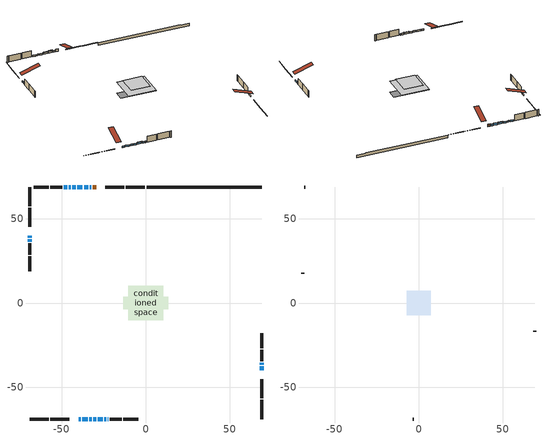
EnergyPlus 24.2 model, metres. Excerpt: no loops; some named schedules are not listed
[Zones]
conditioned space
 floor outside (Floor1 construction): -1.67,-1.67 -1.67,1.67 1.67,1.67 1.67,-1.67 z0.64
 floor adiabatic (AdiabaticFloorConstruction): -10.39,-10.39 -10.39,10.39 10.39,10.39 10.39,-10.39 z3.08
 floor foundation (Slab1 construction): -13.41,-3.72 -13.41,3.72 13.41,3.72 13.41,-3.72 z-1.52
 wall outside (RimJoist1 construction): -0.48,68.98 -11.78,68.98 / -68.98,-68.98 -57.67,-68.98 / -68.98,68.98 -68.98,57.67 / 68.98,-68.98 68.98,-57.67 z0.64:0.94
 wall outside (RimJoist2 construction): -12.71,68.98 -24.02,68.98 / -56.74,-68.98 -45.44,-68.98 / -68.98,56.74 -68.98,45.44 / 68.98,-56.74 68.98,-45.44 z0.64:0.94
 wall outside (AdiabaticWallConstruction 1): -29.56,68.98 -31.39,68.98 z0.64:2.67
 wall outside (AdiabaticWallConstruction): -32.32,68.98 -33.33,68.98 / 68.98,-39.9 68.98,-37.57 / -39.9,-68.98 -38.57,-68.98 / -37.64,-68.98 -34.59,-68.98 / -33.66,-68.98 -32.14,-68.98 / -31.21,-68.98 -29.46,-68.98 / -68.98,39.9 -68.98,38.74 / 68.98,-36.64 68.98,-35.62 / -37.63,68.98 -40.68,68.98 / -24.55,-68.98 -23.54,-68.98 / -68.98,37.81 -68.98,36.54 / -22.61,-68.98 -22.22,-68.98 / -41.61,68.98 -43.7,68.98 / -44.63,68.98 -45.65,68.98 / -46.58,68.98 -48.86,68.98 z0.64:1.86; -28.53,-68.98 -25.48,-68.98 z0.64:2.04; -34.26,68.98 -36.7,68.98 z0.64:2.16
 wall outside (Wall1 construction): -49.79,68.98 -56.79,68.98 / -21.3,-68.98 -14.29,-68.98 / -68.98,35.61 -68.98,28.6 / 68.98,-34.7 68.98,-27.69 z0.64:5.52
 wall outside (Wall2 construction): -57.72,68.98 -66.52,68.98 / -13.37,-68.98 -4.57,-68.98 / -68.98,27.68 -68.98,18.88 / 68.98,-26.76 68.98,-17.97 z0.64:5.52
 wall foundation (FoundationWall1 construction): 0.45,68.98,-1.52 0.45,68.98,0.64 62.13,68.98,0.64 62.13,68.98,0.46 68.98,68.98,0.46 68.98,68.98,-1.52
 window (WindowConstruction 13): -32.32,68.98 -33.33,68.98 z0.64:1.86
 window (WindowConstruction 3): 68.98,-39.9 68.98,-37.57 z0.64:1.86
 window (WindowConstruction 4): -39.9,-68.98 -38.57,-68.98 z0.64:1.86
 window (WindowConstruction 5): -37.64,-68.98 -34.59,-68.98 z0.64:1.86
 window (WindowConstruction 6): -33.66,-68.98 -32.14,-68.98 z0.64:1.86
 window (WindowConstruction 7): -31.21,-68.98 -29.46,-68.98 z0.64:1.86
 window (WindowConstruction 8): -68.98,39.9 -68.98,38.74 z0.64:1.86
 window (WindowConstruction 9): -28.53,-68.98 -25.48,-68.98 z0.64:2.04
 window (WindowConstruction 10): 68.98,-36.64 68.98,-35.62 z0.64:1.86
 window (WindowConstruction 11): -34.26,68.98 -36.7,68.98 z0.64:2.16
 window (WindowConstruction 12): -37.63,68.98 -40.68,68.98 z0.64:1.86
 window (WindowConstruction 16): -24.55,-68.98 -23.54,-68.98 z0.64:1.86
 window (WindowConstruction 14): -68.98,37.81 -68.98,36.54 z0.64:1.86
 window (WindowConstruction 15): -22.61,-68.98 -22.23,-68.98 z0.64:1.86
 window (WindowConstruction): -41.61,68.98 -43.7,68.98 z0.64:1.86
 window (WindowConstruction 1): -44.63,68.98 -45.65,68.98 z0.64:1.86
 window (WindowConstruction 2): -46.58,68.98 -48.86,68.98 z0.64:1.86
 door (Door): -29.56,68.98 -31.39,68.98 z0.64:2.67
 ceiling adiabatic (AdiabaticFloorConstruction): 10.39,-10.39 10.39,10.39 -10.39,10.39 -10.39,-10.39 z3.08
attic - vented
 floor to conditioned space (Floor2 construction Reversed): -7.16,-7.16 -7.16,7.16 7.16,7.16 7.16,-7.16 z5.52
 wall outside (Wall3 construction): -67.45,68.98 -68.05,68.98 / -3.64,-68.98 -3.04,-68.98 / -68.98,17.95 -68.98,17.35 / 68.98,-17.04 68.98,-16.44 z0.64:5.52
 roof outside (Roof1 construction): -28.63,68.98,5.52 -28.63,55.02,10.17 -24.95,55.02,10.17 -24.95,68.98,5.52; -40.83,-68.98,5.52 -40.83,-55.02,10.17 -44.51,-55.02,10.17 -44.51,-68.98,5.52; -68.98,40.83,5.52 -55.02,40.83,10.17 -55.02,44.51,10.17 -68.98,44.51,5.52; 68.98,-40.83,5.52 55.02,-40.83,10.17 55.02,-44.51,10.17 68.98,-44.51,5.52
shading: -25.18,-68.98 -28.83,-68.98 -28.83,-69.28 -25.18,-69.28 z2.33; 68.98,-35.33 68.98,-36.94 69.28,-36.94 69.28,-35.33 z2.16; -37,68.98 -33.96,68.98 -33.96,69.28 -37,69.28 z2.46; -40.98,68.98 -37.33,68.98 -37.33,69.28 -40.98,69.28 z2.16
[Building]
Building 1: Terrain=Suburbs
[Site:Location]
Montreal St Hubert_QC: Latitude {deg}=45.52; Longitude {deg}=-73.42; Time Zone {hr}=-5; Elevation {m}=27; Keep Site Location Information=Yes
[Site:GroundTemperature:Shallow]
1.93383, -0.393777, -0.58018, 0.524388, 4.95861, 9.37218, 13.1985, 15.6224, 15.8283, 13.8569, 10.1281, 5.84996
[Site:WaterMainsTemperature]
Calculation Method=Schedule; Temperature Schedule=mains temperature schedule
[Material] Roughness=Rough; Thermal Absorptance=0.9
Name | Thickness {m} | Conductivity {W/m-K} | Density {kg/m3} | Specific Heat {J/kg-K} | Solar Absorptance | Visible Absorptance
asphalt or fiberglass shingles | 0.00635 | 0.162714 | 1121.4 | 1465.45 | 0.84 | 0.84
ceiling loosefill ins | 0.169333 | 0.0480833 | 16.02 | 1046.75 | 0.7 | 0.7
ceiling stud and cavity | 0.1397 | 0.120573 | 65.682 | 1177.47 | 0.7 | 0.7
concrete 4.0 in. | 0.1016 | 1.803125 | 2242.8 | 837.4 | 0.7 | 0.7
concrete 8.0 in. | 0.2032 | 1.803125 | 2242.8 | 837.4 | 0.7 | 0.7
door material | 0.04445 | 0.0451087 | 512.64 | 1214.23 | 0.7 | 0.7
exterior vertical ins | 0.0504361 | 0.029427 | 32.04 | 1214.23 | 0.7 | 0.7
floor covering | 0.0127 | 0.0433444 | 54.468 | 1339.84 | 0.6 | 0.6
floor rigid ins; rim joist rigid ins; wall rigid ins | 0.051816 | 0.029427 | 32.04 | 1214.23 | 0.7 | 0.7
floor rigid ins 1; wall rigid ins 1 | 0.512978 | 0.029427 | 32.04 | 1214.23 | 0.7 | 0.7
floor stud and cavity | 0.1397 | 0.084654 | 92.3553 | 1139.71 | 0.7 | 0.7
floor stud and cavity 1 | 0.1397 | 1.75129 | 37.0049 | 1207.88 | 0.7 | 0.7
furniture material conditioned space 1 | 0.1524 | 0.115458 | 640.8 | 1214.23 | 0.6 | 0.6
gypsum board | 0.0127 | 0.160291 | 801 | 837.4 | 0.6 | 0.6
gypsum board 1 | 0.0127 | 0.160291 | 801 | 837.4 | 0.7 | 0.7
osb sheathing 0.5 in. | 0.0127 | 0.115458 | 512.64 | 1214.23 | 0.7 | 0.7
osb sheathing 0.75 in. | 0.01905 | 0.115458 | 512.64 | 1214.23 | 0.7 | 0.7
osb sheathing 2.0 in. | 0.0508 | 0.115458 | 512.64 | 1214.23 | 0.7 | 0.7
rim joist stud and cavity | 0.0508 | 0.0326883 | 125.044 | 1163.47 | 0.6 | 0.6
rim joist stud and cavity 1 | 0.0508 | 0.254006 | 125.044 | 1163.47 | 0.6 | 0.6
wall stud and cavity | 0.1397 | 0.121128 | 139.0536 | 1170.24 | 0.7 | 0.7
wall stud and cavity 1 | 0.1397 | 0.119306 | 139.0536 | 1170.24 | 0.7 | 0.7
wall stud and cavity 2 | 0.0889 | 6.1454 | 50.32683 | 1063.81 | 0.6 | 0.6
wall stud and cavity 3 | 0.0889 | 0.380278 | 52.3479 | 1209.89 | 0.7 | 0.7
wall stud and cavity 4 | 0.0889 | 0.391764 | 83.0341 | 1211.67 | 0.7 | 0.7
wood siding | 0.0254 | 0.102417 | 544.68 | 1172.36 | 0 | 0
wood siding 1 | 0.00254 | 0.102417 | 544.68 | 1172.36 | 0 | 0
wood siding 2; wood siding 3; wood siding 4 | 0.0254 | 0.102417 | 544.68 | 1172.36 | 0.7 | 0.7
[WindowMaterial:SimpleGlazingSystem]
Name | U-Factor {W/m2-K} | Solar Heat Gain Coefficient
WindowMaterial | 2.78676 | 0.69
WindowMaterial 1 | 2.7578 | 0.6
WindowMaterial 10 | 2.76064 | 0.61
WindowMaterial 11 | 2.76178 | 0.61
WindowMaterial 12 | 2.75269 | 0.59
WindowMaterial 13 | 2.73736 | 0.55
WindowMaterial 2 | 2.78847 | 0.69
WindowMaterial 3 | 2.76008 | 0.61
WindowMaterial 4 | 2.77995 | 0.66
WindowMaterial 5 | 2.790737 | 0.7
WindowMaterial 6 | 2.770864 | 0.64
WindowMaterial 7 | 2.77825 | 0.66
WindowMaterial 8 | 2.77711 | 0.66
WindowMaterial 9 | 2.78279 | 0.67
[Construction]
AdiabaticFloorConstruction: floor stud and cavity 1, floor rigid ins 1, osb sheathing 0.75 in., floor covering
AdiabaticWallConstruction: wood siding 3, wall rigid ins 1, wall stud and cavity 3, gypsum board
AdiabaticWallConstruction 1: wood siding 4, wall rigid ins 1, wall stud and cavity 3, gypsum board
Door: door material
Floor1 construction: floor stud and cavity, floor rigid ins, osb sheathing 0.75 in., floor covering
Floor2 construction Reversed: gypsum board, ceiling stud and cavity, ceiling loosefill ins
FoundationWall1 construction: concrete 8.0 in., gypsum board 1
furniture construction conditioned space 1: furniture material conditioned space 1
PartitionWallConstruction: gypsum board, wall stud and cavity 4, gypsum board
RimJoist1 construction: wood siding 2, rim joist rigid ins, osb sheathing 2.0 in., rim joist stud and cavity
RimJoist2 construction: wood siding 2, rim joist rigid ins, osb sheathing 2.0 in., rim joist stud and cavity 1
Roof1 construction: asphalt or fiberglass shingles
Slab1 construction: concrete 4.0 in.
Wall1 construction: wood siding, wall rigid ins, osb sheathing 0.5 in., wall stud and cavity, gypsum board
Wall2 construction: wood siding, wall rigid ins, osb sheathing 0.5 in., wall stud and cavity 1, gypsum board
Wall3 construction: wood siding 1, wall stud and cavity 2
WindowConstruction: WindowMaterial
WindowConstruction 1: WindowMaterial 1
WindowConstruction 10: WindowMaterial 8
WindowConstruction 11; WindowConstruction 5; WindowConstruction 9: WindowMaterial 5
WindowConstruction 12: WindowMaterial 9
WindowConstruction 13: WindowMaterial 10
WindowConstruction 14: WindowMaterial 11
WindowConstruction 15: WindowMaterial 12
WindowConstruction 16: WindowMaterial 13
WindowConstruction 2: WindowMaterial 2
WindowConstruction 3; WindowConstruction 7: WindowMaterial 3
WindowConstruction 4: WindowMaterial 4
WindowConstruction 6: WindowMaterial 6
WindowConstruction 8: WindowMaterial 7
[Zone] Multiplier=1; Part of Total Floor Area=Yes
Name | Volume {m3}
attic - vented | 155.036
conditioned space | 1579.4
[Space]
Name | Zone | Volume {m3}
attic - vented 1 | attic - vented | 155.036
conditioned space 1 | conditioned space | 1579.4
[ZoneInfiltration:EffectiveLeakageArea]
infil attic - vented 1: Zone or Space=attic - vented 1; Schedule=Always On Discrete; Effective Air Leakage Area {cm2}=7947.1; Stack Coefficient=0.000662611; Wind Coefficient=1.7392e-05
[ZoneMixing]
whole house fan mix: Zone or Space=attic - vented; Schedule=Always On Continuous; Design Flow Rate Calculation Method=Flow/Zone; Design Flow Rate {m3/s}=0; Source Zone or Space=conditioned space
[SurfaceProperty:ExposedFoundationPerimeter]
Slab1: Exposed Perimeter Calculation Method=TotalExposedPerimeter; Total Exposed Perimeter {m}=68.528
[InternalMass] Zone or ZoneList=conditioned space; Space or SpaceList=conditioned space 1
Name | Construction | Surface Area {m2}
furniture mass conditioned space 1 | furniture construction conditioned space 1 | 257.156
partition wall mass | PartitionWallConstruction | 642.89
[Lights]
interior lighting: Zone or ZoneList or Space or SpaceList=conditioned space 1; Schedule=interior lighting schedule; Design Level Calculation Method=LightingLevel; Lighting Level {W}=343.2; Return Air Fraction=0; Fraction Radiant=0.6; Fraction Visible=0.2; Fraction Replaceable=1
[People]
occupants: Zone or ZoneList or Space or SpaceList=conditioned space 1; Number of People Schedule=occupants schedule; Number of People Calculation Method=People; Number of People=3; Fraction Radiant=0.314171; Sensible Heat Fraction=0.56303; Activity Level Schedule=occupants activity schedule; Carbon Dioxide Generation Rate {m3/s-W}=0; Enable ASHRAE 55 Comfort Warnings=No; Mean Radiant Temperature Calculation Type=EnclosureAveraged
[ElectricEquipment] Zone or ZoneList or Space or SpaceList=conditioned space 1; Design Level Calculation Method=EquipmentLevel
Name | Schedule | Design Level {W} | Fraction Latent | Fraction Radiant | Fraction Lost
clothes dryer | clothes dryer schedule | 140.772 | 0.015 | 0.081 | 0.85
clothes washer | clothes washer schedule | 32.1985 | 0.03 | 0.162 | 0.7
cooking range | cooking range schedule | 215.147 | 0.08 | 0.432 | 0.2
dishwasher | dishwasher schedule | 66.8632 | 0.3 | 0.18 | 0.4
fridge | fridge schedule | 72.9452 | 0 | 0.6 | 0
mech vent house fan | mech vent house fan schedule | 300 | 0 | 0 | 1
mech vent house fan cfis | mech vent house fan cfis schedule | 0 | 0 | 0 | 0
misc plug loads | misc plug loads schedule | 494.7 | 0.045 | 0.513 | 0.1
whole house fan | Always On Discrete | 0 | 0 | 0 | 1
[OtherEquipment] Zone or ZoneList or Space or SpaceList=conditioned space 1; Design Level Calculation Method=EquipmentLevel
Name | Fuel Type | Schedule | Design Level {W} | Fraction Latent | Fraction Radiant | Fraction Lost
clothes dryer 1 | Electricity | clothes dryer schedule | 0 | 0.015 | 0.081 | 0.85
cooking range 1 | Electricity | cooking range schedule | 0 | 0.08 | 0.432 | 0.2
general water use latent | None | general water use schedule | 62.594 | 1 | 0 | 0
general water use sensible | None | general water use schedule | -61.6891 | 0 | 0.6 | 0
mech vent house fan latent load | None | Always On Discrete | 0 | 1 | 0 | 0
mech vent house fan sensible load | None | Always On Discrete | 0 | 0 | 0 | 0
water heater energy adjustment1 | Electricity | Always On Discrete | 0.01 | 0 | 0 | 1
[ZoneInfiltration:DesignFlowRate] Zone or ZoneList or Space or SpaceList=conditioned space 1; Schedule=Always On Discrete; Design Flow Rate Calculation Method=Flow/Zone; Design Flow Rate {m3/s}=0
infil flow; natural vent flow; whole house fan flow
[Foundation:Kiva]
Foundation Kiva 1: Initial Indoor Air Temperature {C}=21; Wall Height Above Grade {m}=0.639989; Wall Depth Below Slab {m}=0.2032; Custom Block Material Name 1=exterior vertical ins; Custom Block Depth 1 {m}=2.16; Custom Block X Position 1 {m}=0.2159; Custom Block Z Position 1 {m}=0
[Foundation:Kiva:Settings]
Soil Conductivity {W/m-K}=0.849921; Soil Density {kg/m3}=1842.3; Soil Specific Heat {J/kg-K}=418.7; Ground Solar Absorptivity=0.9; Ground Thermal Absorptivity=0.9; Ground Surface Roughness {m}=0.03; Far-Field Width {m}=40; Deep-Ground Boundary Condition=ZeroFlux; Deep-Ground Depth {m}=40; Minimum Cell Dimension {m}=0.2; Maximum Cell Growth Coefficient=3; Simulation Timestep=Timestep
[Exterior:Lights]
exterior lighting: Schedule=exterior lighting schedule; Design Level {W}=75.6
[Schedule:Constant]
Name | Hourly Value
Always On Continuous; mech vent house fan schedule; mech vent house fan cfis schedule; Always On Discrete | 1
occupants activity schedule | 117.228
fridge schedule | 0
[Schedule:Week:Daily]
interior lighting schedule Week Rule - Jan1-Jan27: interior lighting schedule day, interior lighting schedule day, interior lighting schedule day, interior lighting schedule day, interior lighting schedule day, interior lighting schedule day, interior lighting schedule day, interior lighting schedule default day, interior lighting schedule default day, interior lighting schedule default day, interior lighting schedule default day, interior lighting schedule default day
interior lighting schedule Week Rule - Jan28-Feb3: interior lighting schedule day, interior lighting schedule day, interior lighting schedule day, interior lighting schedule day, interior lighting schedule day 1, interior lighting schedule day 1, interior lighting schedule day 1, interior lighting schedule default day, interior lighting schedule default day, interior lighting schedule default day, interior lighting schedule default day, interior lighting schedule default day
interior lighting schedule Week Rule - Feb4-Feb24: interior lighting schedule day 1, interior lighting schedule day 1, interior lighting schedule day 1, interior lighting schedule day 1, interior lighting schedule day 1, interior lighting schedule day 1, interior lighting schedule day 1, interior lighting schedule default day, interior lighting schedule default day, interior lighting schedule default day, interior lighting schedule default day, interior lighting schedule default day
interior lighting schedule Week Rule - Feb25-Mar3: interior lighting schedule day 1, interior lighting schedule day 1, interior lighting schedule day 1, interior lighting schedule day 1, interior lighting schedule day 2, interior lighting schedule day 2, interior lighting schedule day 2, interior lighting schedule default day, interior lighting schedule default day, interior lighting schedule default day, interior lighting schedule default day, interior lighting schedule default day
interior lighting schedule Week Rule - Mar4-Mar31: interior lighting schedule day 2, interior lighting schedule day 2, interior lighting schedule day 2, interior lighting schedule day 2, interior lighting schedule day 2, interior lighting schedule day 2, interior lighting schedule day 2, interior lighting schedule default day, interior lighting schedule default day, interior lighting schedule default day, interior lighting schedule default day, interior lighting schedule default day
interior lighting schedule Week Rule - Apr1-Apr28: interior lighting schedule day 3, interior lighting schedule day 3, interior lighting schedule day 3, interior lighting schedule day 3, interior lighting schedule day 3, interior lighting schedule day 3, interior lighting schedule day 3, interior lighting schedule default day, interior lighting schedule default day, interior lighting schedule default day, interior lighting schedule default day, interior lighting schedule default day
interior lighting schedule Week Rule - Apr29-May5: interior lighting schedule day 3, interior lighting schedule day 3, interior lighting schedule day 4, interior lighting schedule day 4, interior lighting schedule day 4, interior lighting schedule day 4, interior lighting schedule day 4, interior lighting schedule default day, interior lighting schedule default day, interior lighting schedule default day, interior lighting schedule default day, interior lighting schedule default day
interior lighting schedule Week Rule - May6-May26: interior lighting schedule day 4, interior lighting schedule day 4, interior lighting schedule day 4, interior lighting schedule day 4, interior lighting schedule day 4, interior lighting schedule day 4, interior lighting schedule day 4, interior lighting schedule default day, interior lighting schedule default day, interior lighting schedule default day, interior lighting schedule default day, interior lighting schedule default day
interior lighting schedule Week Rule - May27-Jun2: interior lighting schedule day 4, interior lighting schedule day 4, interior lighting schedule day 4, interior lighting schedule day 4, interior lighting schedule day 4, interior lighting schedule day 5, interior lighting schedule day 5, interior lighting schedule default day, interior lighting schedule default day, interior lighting schedule default day, interior lighting schedule default day, interior lighting schedule default day
interior lighting schedule Week Rule - Jun3-Jun30: interior lighting schedule day 5, interior lighting schedule day 5, interior lighting schedule day 5, interior lighting schedule day 5, interior lighting schedule day 5, interior lighting schedule day 5, interior lighting schedule day 5, interior lighting schedule default day, interior lighting schedule default day, interior lighting schedule default day, interior lighting schedule default day, interior lighting schedule default day
interior lighting schedule Week Rule - Jul1-Jul28: interior lighting schedule day 6, interior lighting schedule day 6, interior lighting schedule day 6, interior lighting schedule day 6, interior lighting schedule day 6, interior lighting schedule day 6, interior lighting schedule day 6, interior lighting schedule default day, interior lighting schedule default day, interior lighting schedule default day, interior lighting schedule default day, interior lighting schedule default day
interior lighting schedule Week Rule - Jul29-Aug4: interior lighting schedule day 6, interior lighting schedule day 6, interior lighting schedule day 6, interior lighting schedule day 7, interior lighting schedule day 7, interior lighting schedule day 7, interior lighting schedule day 7, interior lighting schedule default day, interior lighting schedule default day, interior lighting schedule default day, interior lighting schedule default day, interior lighting schedule default day
interior lighting schedule Week Rule - Aug5-Aug25: interior lighting schedule day 7, interior lighting schedule day 7, interior lighting schedule day 7, interior lighting schedule day 7, interior lighting schedule day 7, interior lighting schedule day 7, interior lighting schedule day 7, interior lighting schedule default day, interior lighting schedule default day, interior lighting schedule default day, interior lighting schedule default day, interior lighting schedule default day
interior lighting schedule Week Rule - Aug26-Sep1: interior lighting schedule day 7, interior lighting schedule day 7, interior lighting schedule day 7, interior lighting schedule day 7, interior lighting schedule day 7, interior lighting schedule day 7, interior lighting schedule day 8, interior lighting schedule default day, interior lighting schedule default day, interior lighting schedule default day, interior lighting schedule default day, interior lighting schedule default day
interior lighting schedule Week Rule - Sep2-Sep29: interior lighting schedule day 8, interior lighting schedule day 8, interior lighting schedule day 8, interior lighting schedule day 8, interior lighting schedule day 8, interior lighting schedule day 8, interior lighting schedule day 8, interior lighting schedule default day, interior lighting schedule default day, interior lighting schedule default day, interior lighting schedule default day, interior lighting schedule default day
interior lighting schedule Week Rule - Sep30-Oct6: interior lighting schedule day 8, interior lighting schedule day 9, interior lighting schedule day 9, interior lighting schedule day 9, interior lighting schedule day 9, interior lighting schedule day 9, interior lighting schedule day 9, interior lighting schedule default day, interior lighting schedule default day, interior lighting schedule default day, interior lighting schedule default day, interior lighting schedule default day
interior lighting schedule Week Rule - Oct7-Oct27: interior lighting schedule day 9, interior lighting schedule day 9, interior lighting schedule day 9, interior lighting schedule day 9, interior lighting schedule day 9, interior lighting schedule day 9, interior lighting schedule day 9, interior lighting schedule default day, interior lighting schedule default day, interior lighting schedule default day, interior lighting schedule default day, interior lighting schedule default day
interior lighting schedule Week Rule - Oct28-Nov3: interior lighting schedule day 9, interior lighting schedule day 9, interior lighting schedule day 9, interior lighting schedule day 9, interior lighting schedule day 10, interior lighting schedule day 10, interior lighting schedule day 10, interior lighting schedule default day, interior lighting schedule default day, interior lighting schedule default day, interior lighting schedule default day, interior lighting schedule default day
interior lighting schedule Week Rule - Nov4-Nov24: interior lighting schedule day 10, interior lighting schedule day 10, interior lighting schedule day 10, interior lighting schedule day 10, interior lighting schedule day 10, interior lighting schedule day 10, interior lighting schedule day 10, interior lighting schedule default day, interior lighting schedule default day, interior lighting schedule default day, interior lighting schedule default day, interior lighting schedule default day
interior lighting schedule Week Rule - Nov25-Dec1: interior lighting schedule day 10, interior lighting schedule day 10, interior lighting schedule day 10, interior lighting schedule day 10, interior lighting schedule day 10, interior lighting schedule day 10, interior lighting schedule day 11, interior lighting schedule default day, interior lighting schedule default day, interior lighting schedule default day, interior lighting schedule default day, interior lighting schedule default day
interior lighting schedule Week Rule - Dec2-Dec31: interior lighting schedule day 11, interior lighting schedule day 11, interior lighting schedule day 11, interior lighting schedule day 11, interior lighting schedule day 11, interior lighting schedule day 11, interior lighting schedule day 11, interior lighting schedule default day, interior lighting schedule default day, interior lighting schedule default day, interior lighting schedule default day, interior lighting schedule default day
occupants schedule Week Rule - Jan1-Dec31: occupants schedule day, occupants schedule day, occupants schedule day, occupants schedule day, occupants schedule day, occupants schedule day, occupants schedule day, occupants schedule default day, occupants schedule default day, occupants schedule default day, occupants schedule default day, occupants schedule default day
clothes dryer schedule Week Rule - Jan1-Dec31: clothes dryer schedule day, clothes dryer schedule day, clothes dryer schedule day, clothes dryer schedule day, clothes dryer schedule day, clothes dryer schedule day, clothes dryer schedule day, clothes dryer schedule default day, clothes dryer schedule default day, clothes dryer schedule default day, clothes dryer schedule default day, clothes dryer schedule default day
clothes washer schedule Week Rule - Jan1-Dec31: clothes washer schedule day, clothes washer schedule day, clothes washer schedule day, clothes washer schedule day, clothes washer schedule day, clothes washer schedule day, clothes washer schedule day, clothes washer schedule default day, clothes washer schedule default day, clothes washer schedule default day, clothes washer schedule default day, clothes washer schedule default day
cooking range schedule Week Rule - Jan1-Dec31: cooking range schedule day, cooking range schedule day, cooking range schedule day, cooking range schedule day, cooking range schedule day, cooking range schedule day, cooking range schedule day, cooking range schedule default day, cooking range schedule default day, cooking range schedule default day, cooking range schedule default day, cooking range schedule default day
dishwasher schedule Week Rule - Jan1-Dec31: dishwasher schedule day, dishwasher schedule day, dishwasher schedule day, dishwasher schedule day, dishwasher schedule day, dishwasher schedule day, dishwasher schedule day, dishwasher schedule default day, dishwasher schedule default day, dishwasher schedule default day, dishwasher schedule default day, dishwasher schedule default day
misc plug loads schedule Week Rule - Jan1-Dec31: misc plug loads schedule day, misc plug loads schedule day, misc plug loads schedule day, misc plug loads schedule day, misc plug loads schedule day, misc plug loads schedule day, misc plug loads schedule day, misc plug loads schedule default day, misc plug loads schedule default day, misc plug loads schedule default day, misc plug loads schedule default day, misc plug loads schedule default day
general water use schedule Week Rule - Jan1-Dec31: general water use schedule day, general water use schedule day, general water use schedule day, general water use schedule day, general water use schedule day, general water use schedule day, general water use schedule day, general water use schedule default day, general water use schedule default day, general water use schedule default day, general water use schedule default day, general water use schedule default day
exterior lighting schedule Week Rule - Jan1-Jan27: exterior lighting schedule day, exterior lighting schedule day, exterior lighting schedule day, exterior lighting schedule day, exterior lighting schedule day, exterior lighting schedule day, exterior lighting schedule day, exterior lighting schedule default day, exterior lighting schedule default day, exterior lighting schedule default day, exterior lighting schedule default day, exterior lighting schedule default day
exterior lighting schedule Week Rule - Jan28-Feb3: exterior lighting schedule day, exterior lighting schedule day, exterior lighting schedule day, exterior lighting schedule day, exterior lighting schedule day 1, exterior lighting schedule day 1, exterior lighting schedule day 1, exterior lighting schedule default day, exterior lighting schedule default day, exterior lighting schedule default day, exterior lighting schedule default day, exterior lighting schedule default day
exterior lighting schedule Week Rule - Feb4-Feb24: exterior lighting schedule day 1, exterior lighting schedule day 1, exterior lighting schedule day 1, exterior lighting schedule day 1, exterior lighting schedule day 1, exterior lighting schedule day 1, exterior lighting schedule day 1, exterior lighting schedule default day, exterior lighting schedule default day, exterior lighting schedule default day, exterior lighting schedule default day, exterior lighting schedule default day
exterior lighting schedule Week Rule - Feb25-Mar3: exterior lighting schedule day 1, exterior lighting schedule day 1, exterior lighting schedule day 1, exterior lighting schedule day 1, exterior lighting schedule day 2, exterior lighting schedule day 2, exterior lighting schedule day 2, exterior lighting schedule default day, exterior lighting schedule default day, exterior lighting schedule default day, exterior lighting schedule default day, exterior lighting schedule default day
exterior lighting schedule Week Rule - Mar4-Mar31: exterior lighting schedule day 2, exterior lighting schedule day 2, exterior lighting schedule day 2, exterior lighting schedule day 2, exterior lighting schedule day 2, exterior lighting schedule day 2, exterior lighting schedule day 2, exterior lighting schedule default day, exterior lighting schedule default day, exterior lighting schedule default day, exterior lighting schedule default day, exterior lighting schedule default day
exterior lighting schedule Week Rule - Apr1-Apr28: exterior lighting schedule day 3, exterior lighting schedule day 3, exterior lighting schedule day 3, exterior lighting schedule day 3, exterior lighting schedule day 3, exterior lighting schedule day 3, exterior lighting schedule day 3, exterior lighting schedule default day, exterior lighting schedule default day, exterior lighting schedule default day, exterior lighting schedule default day, exterior lighting schedule default day
exterior lighting schedule Week Rule - Apr29-May5: exterior lighting schedule day 3, exterior lighting schedule day 3, exterior lighting schedule day 4, exterior lighting schedule day 4, exterior lighting schedule day 4, exterior lighting schedule day 4, exterior lighting schedule day 4, exterior lighting schedule default day, exterior lighting schedule default day, exterior lighting schedule default day, exterior lighting schedule default day, exterior lighting schedule default day
exterior lighting schedule Week Rule - May6-May26: exterior lighting schedule day 4, exterior lighting schedule day 4, exterior lighting schedule day 4, exterior lighting schedule day 4, exterior lighting schedule day 4, exterior lighting schedule day 4, exterior lighting schedule day 4, exterior lighting schedule default day, exterior lighting schedule default day, exterior lighting schedule default day, exterior lighting schedule default day, exterior lighting schedule default day
exterior lighting schedule Week Rule - May27-Jun2: exterior lighting schedule day 4, exterior lighting schedule day 4, exterior lighting schedule day 4, exterior lighting schedule day 4, exterior lighting schedule day 4, exterior lighting schedule day 5, exterior lighting schedule day 5, exterior lighting schedule default day, exterior lighting schedule default day, exterior lighting schedule default day, exterior lighting schedule default day, exterior lighting schedule default day
exterior lighting schedule Week Rule - Jun3-Jun30: exterior lighting schedule day 5, exterior lighting schedule day 5, exterior lighting schedule day 5, exterior lighting schedule day 5, exterior lighting schedule day 5, exterior lighting schedule day 5, exterior lighting schedule day 5, exterior lighting schedule default day, exterior lighting schedule default day, exterior lighting schedule default day, exterior lighting schedule default day, exterior lighting schedule default day
exterior lighting schedule Week Rule - Jul1-Jul28: exterior lighting schedule day 6, exterior lighting schedule day 6, exterior lighting schedule day 6, exterior lighting schedule day 6, exterior lighting schedule day 6, exterior lighting schedule day 6, exterior lighting schedule day 6, exterior lighting schedule default day, exterior lighting schedule default day, exterior lighting schedule default day, exterior lighting schedule default day, exterior lighting schedule default day
exterior lighting schedule Week Rule - Jul29-Aug4: exterior lighting schedule day 6, exterior lighting schedule day 6, exterior lighting schedule day 6, exterior lighting schedule day 7, exterior lighting schedule day 7, exterior lighting schedule day 7, exterior lighting schedule day 7, exterior lighting schedule default day, exterior lighting schedule default day, exterior lighting schedule default day, exterior lighting schedule default day, exterior lighting schedule default day
exterior lighting schedule Week Rule - Aug5-Aug25: exterior lighting schedule day 7, exterior lighting schedule day 7, exterior lighting schedule day 7, exterior lighting schedule day 7, exterior lighting schedule day 7, exterior lighting schedule day 7, exterior lighting schedule day 7, exterior lighting schedule default day, exterior lighting schedule default day, exterior lighting schedule default day, exterior lighting schedule default day, exterior lighting schedule default day
exterior lighting schedule Week Rule - Aug26-Sep1: exterior lighting schedule day 7, exterior lighting schedule day 7, exterior lighting schedule day 7, exterior lighting schedule day 7, exterior lighting schedule day 7, exterior lighting schedule day 7, exterior lighting schedule day 8, exterior lighting schedule default day, exterior lighting schedule default day, exterior lighting schedule default day, exterior lighting schedule default day, exterior lighting schedule default day
exterior lighting schedule Week Rule - Sep2-Sep29: exterior lighting schedule day 8, exterior lighting schedule day 8, exterior lighting schedule day 8, exterior lighting schedule day 8, exterior lighting schedule day 8, exterior lighting schedule day 8, exterior lighting schedule day 8, exterior lighting schedule default day, exterior lighting schedule default day, exterior lighting schedule default day, exterior lighting schedule default day, exterior lighting schedule default day
exterior lighting schedule Week Rule - Sep30-Oct6: exterior lighting schedule day 8, exterior lighting schedule day 9, exterior lighting schedule day 9, exterior lighting schedule day 9, exterior lighting schedule day 9, exterior lighting schedule day 9, exterior lighting schedule day 9, exterior lighting schedule default day, exterior lighting schedule default day, exterior lighting schedule default day, exterior lighting schedule default day, exterior lighting schedule default day
exterior lighting schedule Week Rule - Oct7-Oct27: exterior lighting schedule day 9, exterior lighting schedule day 9, exterior lighting schedule day 9, exterior lighting schedule day 9, exterior lighting schedule day 9, exterior lighting schedule day 9, exterior lighting schedule day 9, exterior lighting schedule default day, exterior lighting schedule default day, exterior lighting schedule default day, exterior lighting schedule default day, exterior lighting schedule default day
exterior lighting schedule Week Rule - Oct28-Nov3: exterior lighting schedule day 9, exterior lighting schedule day 9, exterior lighting schedule day 9, exterior lighting schedule day 9, exterior lighting schedule day 10, exterior lighting schedule day 10, exterior lighting schedule day 10, exterior lighting schedule default day, exterior lighting schedule default day, exterior lighting schedule default day, exterior lighting schedule default day, exterior lighting schedule default day
exterior lighting schedule Week Rule - Nov4-Nov24: exterior lighting schedule day 10, exterior lighting schedule day 10, exterior lighting schedule day 10, exterior lighting schedule day 10, exterior lighting schedule day 10, exterior lighting schedule day 10, exterior lighting schedule day 10, exterior lighting schedule default day, exterior lighting schedule default day, exterior lighting schedule default day, exterior lighting schedule default day, exterior lighting schedule default day
exterior lighting schedule Week Rule - Nov25-Dec1: exterior lighting schedule day 10, exterior lighting schedule day 10, exterior lighting schedule day 10, exterior lighting schedule day 10, exterior lighting schedule day 10, exterior lighting schedule day 10, exterior lighting schedule day 11, exterior lighting schedule default day, exterior lighting schedule default day, exterior lighting schedule default day, exterior lighting schedule default day, exterior lighting schedule default day
[Schedule:Year]
interior lighting schedule: interior lighting schedule Week Rule - Jan1-Jan27, 1, 1, 1, 27, interior lighting schedule Week Rule - Jan28-Feb3, 1, 28, 2, 3, interior lighting schedule Week Rule - Feb4-Feb24, 2, 4, 2, 24, interior lighting schedule Week Rule - Feb25-Mar3, 2, 25, 3, 3, interior lighting schedule Week Rule - Mar4-Mar31, 3, 4, 3, 31, interior lighting schedule Week Rule - Apr1-Apr28, 4, 1, 4, 28, interior lighting schedule Week Rule - Apr29-May5, 4, 29, 5, 5, interior lighting schedule Week Rule - May6-May26, 5, 6, 5, 26, interior lighting schedule Week Rule - May27-Jun2, 5, 27, 6, 2, interior lighting schedule Week Rule - Jun3-Jun30, 6, 3, 6, 30, interior lighting schedule Week Rule - Jul1-Jul28, 7, 1, 7, 28, interior lighting schedule Week Rule - Jul29-Aug4, 7, 29, 8, 4, interior lighting schedule Week Rule - Aug5-Aug25, 8, 5, 8, 25, interior lighting schedule Week Rule - Aug26-Sep1, 8, 26, 9, 1, interior lighting schedule Week Rule - Sep2-Sep29, 9, 2, 9, 29, interior lighting schedule Week Rule - Sep30-Oct6, 9, 30, 10, 6, interior lighting schedule Week Rule - Oct7-Oct27, 10, 7, 10, 27, interior lighting schedule Week Rule - Oct28-Nov3, 10, 28, 11, 3, interior lighting schedule Week Rule - Nov4-Nov24, 11, 4, 11, 24, interior lighting schedule Week Rule - Nov25-Dec1, 11, 25, 12, 1, interior lighting schedule Week Rule - Dec2-Dec31, 12, 2, 12, 31
occupants schedule: occupants schedule Week Rule - Jan1-Dec31, 1, 1, 12, 31
clothes dryer schedule: clothes dryer schedule Week Rule - Jan1-Dec31, 1, 1, 12, 31
clothes washer schedule: clothes washer schedule Week Rule - Jan1-Dec31, 1, 1, 12, 31
cooking range schedule: cooking range schedule Week Rule - Jan1-Dec31, 1, 1, 12, 31
dishwasher schedule: dishwasher schedule Week Rule - Jan1-Dec31, 1, 1, 12, 31
misc plug loads schedule: misc plug loads schedule Week Rule - Jan1-Dec31, 1, 1, 12, 31
general water use schedule: general water use schedule Week Rule - Jan1-Dec31, 1, 1, 12, 31
exterior lighting schedule: exterior lighting schedule Week Rule - Jan1-Jan27, 1, 1, 1, 27, exterior lighting schedule Week Rule - Jan28-Feb3, 1, 28, 2, 3, exterior lighting schedule Week Rule - Feb4-Feb24, 2, 4, 2, 24, exterior lighting schedule Week Rule - Feb25-Mar3, 2, 25, 3, 3, exterior lighting schedule Week Rule - Mar4-Mar31, 3, 4, 3, 31, exterior lighting schedule Week Rule - Apr1-Apr28, 4, 1, 4, 28, exterior lighting schedule Week Rule - Apr29-May5, 4, 29, 5, 5, exterior lighting schedule Week Rule - May6-May26, 5, 6, 5, 26, exterior lighting schedule Week Rule - May27-Jun2, 5, 27, 6, 2, exterior lighting schedule Week Rule - Jun3-Jun30, 6, 3, 6, 30, exterior lighting schedule Week Rule - Jul1-Jul28, 7, 1, 7, 28, exterior lighting schedule Week Rule - Jul29-Aug4, 7, 29, 8, 4, exterior lighting schedule Week Rule - Aug5-Aug25, 8, 5, 8, 25, exterior lighting schedule Week Rule - Aug26-Sep1, 8, 26, 9, 1, exterior lighting schedule Week Rule - Sep2-Sep29, 9, 2, 9, 29, exterior lighting schedule Week Rule - Sep30-Oct6, 9, 30, 10, 6, exterior lighting schedule Week Rule - Oct7-Oct27, 10, 7, 10, 27, exterior lighting schedule Week Rule - Oct28-Nov3, 10, 28, 11, 3, exterior lighting schedule Week Rule - Nov4-Nov24, 11, 4, 11, 24, exterior lighting schedule Week Rule - Nov25-Dec1, 11, 25, 12, 1, exterior lighting schedule Week Rule - Dec2-Dec31, 12, 2, 12, 31
[Schedule:Compact]
mains temperature schedule: Through: 01/01, For: AllDays, Until: 24:00, 6.48833, Through: 01/02, For: AllDays, Until: 24:00, 6.41, Through: 01/03, For: AllDays, Until: 24:00, 6.33278, Through: 01/04, For: AllDays, Until: 24:00, 6.25667, Through: 01/05, For: AllDays, Until: 24:00, 6.18222, Through: 01/06, For: AllDays, Until: 24:00, 6.10889, Through: 01/07, For: AllDays, Until: 24:00, 6.03722, Through: 01/08, For: AllDays, Until: 24:00, 5.96667, Through: 01/09, For: AllDays, Until: 24:00, 5.89778, Through: 01/10, For: AllDays, Until: 24:00, 5.83, Through: 01/11, For: AllDays, Until: 24:00, 5.76389, Through: 01/12, For: AllDays, Until: 24:00, 5.69944, Through: 01/13, For: AllDays, Until: 24:00, 5.63611, Through: 01/14, For: AllDays, Until: 24:00, 5.57444, Through: 01/15, For: AllDays, Until: 24:00, 5.51444, Through: 01/16, For: AllDays, Until: 24:00, 5.45611, Through: 01/17, For: AllDays, Until: 24:00, 5.39944, Through: 01/18, For: AllDays, Until: 24:00, 5.34389, Through: 01/19, For: AllDays, Until: 24:00, 5.29, Through: 01/20, For: AllDays, Until: 24:00, 5.23833, Through: 01/21, For: AllDays, Until: 24:00, 5.18778, Through: 01/22, For: AllDays, Until: 24:00, 5.13889, Through: 01/23, For: AllDays, Until: 24:00, 5.09222, Through: 01/24, For: AllDays, Until: 24:00, 5.04667, Through: 01/25, For: AllDays, Until: 24:00, 5.00278, Through: 01/26, For: AllDays, Until: 24:00, 4.96111, Through: 01/27, For: AllDays, Until: 24:00, 4.92111, Through: 01/28, For: AllDays, Until: 24:00, 4.88222, Through: 01/29, For: AllDays, Until: 24:00, 4.84556, Through: 01/30, For: AllDays, Until: 24:00, 4.81056, Through: 01/31, For: AllDays, Until: 24:00, 4.77722, Through: 02/01, For: AllDays, Until: 24:00, 4.74611, Through: 02/02, For: AllDays, Until: 24:00, 4.71667, Through: 02/03, For: AllDays, Until: 24:00, 4.68889, Through: 02/04, For: AllDays, Until: 24:00, 4.66278, Through: 02/05, For: AllDays, Until: 24:00, 4.63833, Through: 02/06, For: AllDays, Until: 24:00, 4.61611, Through: 02/07, For: AllDays, Until: 24:00, 4.59556, Through: 02/08, For: AllDays, Until: 24:00, 4.57667, Through: 02/09, For: AllDays, Until: 24:00, 4.56, Through: 02/10, For: AllDays, Until: 24:00, 4.545, Through: 02/11, For: AllDays, Until: 24:00, 4.53167, Through: 02/12, For: AllDays, Until: 24:00, 4.52056, Through: 02/13, For: AllDays, Until: 24:00, 4.51111, Through: 02/14, For: AllDays, Until: 24:00, 4.50333, Through: 02/15, For: AllDays, Until: 24:00, 4.49778, Through: 02/16, For: AllDays, Until: 24:00, 4.49389, Through: 02/17, For: AllDays, Until: 24:00, 4.49167, Through: 02/18, For: AllDays, Until: 24:00, 4.49167, Through: 02/19, For: AllDays, Until: 24:00, 4.49333, Through: 02/20, For: AllDays, Until: 24:00, 4.49722, Through: 02/21, For: AllDays, Until: 24:00, 4.50278, Through: 02/22, For: AllDays, Until: 24:00, 4.51, Through: 02/23, For: AllDays, Until: 24:00, 4.51889, Through: 02/24, For: AllDays, Until: 24:00, 4.53, Through: 02/25, For: AllDays, Until: 24:00, 4.54333, Through: 02/26, For: AllDays, Until: 24:00, 4.55778, Through: 02/27, For: AllDays, Until: 24:00, 4.57444, Through: 02/28, For: AllDays, Until: 24:00, 4.59278, Through: 03/01, For: AllDays, Until: 24:00, 4.61333, Through: 03/02, For: AllDays, Until: 24:00, 4.63556, Through: 03/03, For: AllDays, Until: 24:00, 4.65944, Through: 03/04, For: AllDays, Until: 24:00, 4.685, Through: 03/05, For: AllDays, Until: 24:00, 4.71278, Through: 03/06, For: AllDays, Until: 24:00, 4.74222, Through: 03/07, For: AllDays, Until: 24:00, 4.77333, Through: 03/08, For: AllDays, Until: 24:00, 4.80611, Through: 03/09, For: AllDays, Until: 24:00, 4.84111, Through: 03/10, For: AllDays, Until: 24:00, 4.87722, Through: 03/11, For: AllDays, Until: 24:00, 4.91556, Through: 03/12, For: AllDays, Until: 24:00, 4.95556, Through: 03/13, For: AllDays, Until: 24:00, 4.99722, Through: 03/14, For: AllDays, Until: 24:00, 5.04056, Through: 03/15, For: AllDays, Until: 24:00, 5.08611, Through: 03/16, For: AllDays, Until: 24:00, 5.13278, Through: 03/17, For: AllDays, Until: 24:00, 5.18111, Through: 03/18, For: AllDays, Until: 24:00, 5.23167, Through: 03/19, For: AllDays, Until: 24:00, 5.28333, Through: 03/20, For: AllDays, Until: 24:00, 5.33667, Through: 03/21, For: AllDays, Until: 24:00, 5.39167, Through: 03/22, For: AllDays, Until: 24:00, 5.44833, Through: 03/23, For: AllDays, Until: 24:00, 5.50667, Through: 03/24, For: AllDays, Until: 24:00, 5.56667, Through: 03/25, For: AllDays, Until: 24:00, 5.62778, Through: 03/26, For: AllDays, Until: 24:00, 5.69056, Through: 03/27, For: AllDays, Until: 24:00, 5.755, Through: 03/28, For: AllDays, Until: 24:00, 5.82111, Through: 03/29, For: AllDays, Until: 24:00, 5.88833, Through: 03/30, For: AllDays, Until: 24:00, 5.95722, Through: 03/31, For: AllDays, Until: 24:00, 6.02778, Through: 04/01, For: AllDays, Until: 24:00, 6.09944, Through: 04/02, For: AllDays, Until: 24:00, 6.17222, Through: 04/03, For: AllDays, Until: 24:00, 6.24667, Through: 04/04, For: AllDays, Until: 24:00, 6.32222, Through: 04/05, For: AllDays, Until: 24:00, 6.39944, Through: 04/06, For: AllDays, Until: 24:00, 6.47778, Through: 04/07, For: AllDays, Until: 24:00, 6.55778, Through: 04/08, For: AllDays, Until: 24:00, 6.63889, Through: 04/09, For: AllDays, Until: 24:00, 6.72056, Through: 04/10, For: AllDays, Until: 24:00, 6.80444, Through: 04/11, For: AllDays, Until: 24:00, 6.88889, Through: 04/12, For: AllDays, Until: 24:00, 6.97444, Through: 04/13, For: AllDays, Until: 24:00, 7.06111, Through: 04/14, For: AllDays, Until: 24:00, 7.14944, Through: 04/15, For: AllDays, Until: 24:00, 7.23833, Through: 04/16, For: AllDays, Until: 24:00, 7.32833, Through: 04/17, For: AllDays, Until: 24:00, 7.41944, Through: 04/18, For: AllDays, Until: 24:00, 7.51167, Through: 04/19, For: AllDays, Until: 24:00, 7.605, Through: 04/20, For: AllDays, Until: 24:00, 7.69889, Through: 04/21, For: AllDays, Until: 24:00, 7.79389, Through: 04/22, For: AllDays, Until: 24:00, 7.88944, Through: 04/23, For: AllDays, Until: 24:00, 7.98611, Through: 04/24, For: AllDays, Until: 24:00, 8.08389, Through: 04/25, For: AllDays, Until: 24:00, 8.18222, Through: 04/26, For: AllDays, Until: 24:00, 8.28111, Through: 04/27, For: AllDays, Until: 24:00, 8.38111, Through: 04/28, For: AllDays, Until: 24:00, 8.48167, Through: 04/29, For: AllDays, Until: 24:00, 8.58278, Through: 04/30, For: AllDays, Until: 24:00, 8.685, Through: 05/01, For: AllDays, Until: 24:00, 8.78722, Through: 05/02, For: AllDays, Until: 24:00, 8.89056, Through: 05/03, For: AllDays, Until: 24:00, 8.99444, Through: 05/04, For: AllDays, Until: 24:00, 9.09833, Through: 05/05, For: AllDays, Until: 24:00, 9.20333, Through: 05/06, For: AllDays, Until: 24:00, 9.30833, Through: 05/07, For: AllDays, Until: 24:00, 9.41389, Through: 05/08, For: AllDays, Until: 24:00, 9.52, Through: 05/09, For: AllDays, Until: 24:00, 9.62667, Through: 05/10, For: AllDays, Until: 24:00, 9.73333, Through: 05/11, For: AllDays, Until: 24:00, 9.84056, Through: 05/12, For: AllDays, Until: 24:00, 9.94778, Through: 05/13, For: AllDays, Until: 24:00, 10.0556, Through: 05/14, For: AllDays, Until: 24:00, 10.1633, Through: 05/15, For: AllDays, Until: 24:00, 10.2711, Through: 05/16, For: AllDays, Until: 24:00, 10.3794, Through: 05/17, For: AllDays, Until: 24:00, 10.4878, Through: 05/18, For: AllDays, Until: 24:00, 10.5961, Through: 05/19, For: AllDays, Until: 24:00, 10.705, Through: 05/20, For: AllDays, Until: 24:00, 10.8133, Through: 05/21, For: AllDays, Until: 24:00, 10.9217, Through: 05/22, For: AllDays, Until: 24:00, 11.03, Through: 05/23, For: AllDays, Until: 24:00, 11.1383, Through: 05/24, For: AllDays, Until: 24:00, 11.2467, Through: 05/25, For: AllDays, Until: 24:00, 11.355, Through: 05/26, For: AllDays, Until: 24:00, 11.4628, Through: 05/27, For: AllDays, Until: 24:00, 11.5706, Through: 05/28, For: AllDays, Until: 24:00, 11.6783, Through: 05/29, For: AllDays, Until: 24:00, 11.7856, Through: 05/30, For: AllDays, Until: 24:00, 11.8928, Through: 05/31, For: AllDays, Until: 24:00, 11.9994, Through: 06/01, For: AllDays, Until: 24:00, 12.1056, Through: 06/02, For: AllDays, Until: 24:00, 12.2117, Through: 06/03, For: AllDays, Until: 24:00, 12.3172, Through: 06/04, For: AllDays, Until: 24:00, 12.4222, Through: 06/05, For: AllDays, Until: 24:00, 12.5267, Through: 06/06, For: AllDays, Until: 24:00, 12.6306, Through: 06/07, For: AllDays, Until: 24:00, 12.7344, Through: 06/08, For: AllDays, Until: 24:00, 12.8372, Through: 06/09, For: AllDays, Until: 24:00, 12.9394, Through: 06/10, For: AllDays, Until: 24:00, 13.0411, Through: 06/11, For: AllDays, Until: 24:00, 13.1422, Through: 06/12, For: AllDays, Until: 24:00, 13.2428, Through: 06/13, For: AllDays, Until: 24:00, 13.3422, Through: 06/14, For: AllDays, Until: 24:00, 13.4411, Through: 06/15, For: AllDays, Until: 24:00, 13.5394, Through: 06/16, For: AllDays, Until: 24:00, 13.6367, Through: 06/17, For: AllDays, Until: 24:00, 13.7328, Through: 06/18, For: AllDays, Until: 24:00, 13.8283, Through: 06/19, For: AllDays, Until: 24:00, 13.9233, Through: 06/20, For: AllDays, Until: 24:00, 14.0172, Through: 06/21, For: AllDays, Until: 24:00, 14.11, Through: 06/22, For: AllDays, Until: 24:00, 14.2017, Through: 06/23, For: AllDays, Until: 24:00, 14.2922, Through: 06/24, For: AllDays, Until: 24:00, 14.3822, Through: 06/25, For: AllDays, Until: 24:00, 14.4711, Through: 06/26, For: AllDays, Until: 24:00, 14.5583, Through: 06/27, For: AllDays, Until: 24:00, 14.645, Through: 06/28, For: AllDays, Until: 24:00, 14.7306, Through: 06/29, For: AllDays, Until: 24:00, 14.8144, Through: 06/30, For: AllDays, Until: 24:00, 14.8978, Through: 07/01, For: AllDays, Until: 24:00, 14.9794, Through: 07/02, For: AllDays, Until: 24:00, 15.06, Through: 07/03, For: AllDays, Until: 24:00, 15.1394, Through: 07/04, For: AllDays, Until: 24:00, 15.2172, Through: 07/05, For: AllDays, Until: 24:00, 15.2939, Through: 07/06, For: AllDays, Until: 24:00, 15.3694, Through: 07/07, For: AllDays, Until: 24:00, 15.4433, Through: 07/08, For: AllDays, Until: 24:00, 15.5161, Through: 07/09, For: AllDays, Until: 24:00, 15.5872, Through: 07/10, For: AllDays, Until: 24:00, 15.6572, Through: 07/11, For: AllDays, Until: 24:00, 15.7256, Through: 07/12, For: AllDays, Until: 24:00, 15.7922, Through: 07/13, For: AllDays, Until: 24:00, 15.8578, Through: 07/14, For: AllDays, Until: 24:00, 15.9217, Through: 07/15, For: AllDays, Until: 24:00, 15.9839, Through: 07/16, For: AllDays, Until: 24:00, 16.045, Through: 07/17, For: AllDays, Until: 24:00, 16.1044, Through: 07/18, For: AllDays, Until: 24:00, 16.1622, Through: 07/19, For: AllDays, Until: 24:00, 16.2183, Through: 07/20, For: AllDays, Until: 24:00, 16.2728, Through: 07/21, For: AllDays, Until: 24:00, 16.3256, Through: 07/22, For: AllDays, Until: 24:00, 16.3772, Through: 07/23, For: AllDays, Until: 24:00, 16.4267, Through: 07/24, For: AllDays, Until: 24:00, 16.4744, Through: 07/25, For: AllDays, Until: 24:00, 16.5211, Through: 07/26, For: AllDays, Until: 24:00, 16.5656, Through: 07/27, For: AllDays, Until: 24:00, 16.6083, Through: 07/28, For: AllDays, Until: 24:00, 16.6494, Through: 07/29, For: AllDays, Until: 24:00, 16.6889, Through: 07/30, For: AllDays, Until: 24:00, 16.7267, Through: 07/31, For: AllDays, Until: 24:00, 16.7628, Through: 08/01, For: AllDays, Until: 24:00, 16.7972, Through: 08/02, For: AllDays, Until: 24:00, 16.8294, Through: 08/03, For: AllDays, Until: 24:00, 16.86, Through: 08/04, For: AllDays, Until: 24:00, 16.8889, Through: 08/05, For: AllDays, Until: 24:00, 16.9156, Through: 08/06, For: AllDays, Until: 24:00, 16.9411, Through: 08/07, For: AllDays, Until: 24:00, 16.9644, Through: 08/08, For: AllDays, Until: 24:00, 16.9861, Through: 08/09, For: AllDays, Until: 24:00, 17.0056, Through: 08/10, For: AllDays, Until: 24:00, 17.0233, Through: 08/11, For: AllDays, Until: 24:00, 17.0394, Through: 08/12, For: AllDays, Until: 24:00, 17.0539, Through: 08/13, For: AllDays, Until: 24:00, 17.0661, Through: 08/14, For: AllDays, Until: 24:00, 17.0767, Through: 08/15, For: AllDays, Until: 24:00, 17.085, Through: 08/16, For: AllDays, Until: 24:00, 17.0922, Through: 08/17, For: AllDays, Until: 24:00, 17.0967, Through: 08/18, For: AllDays, Until: 24:00, 17.1, Through: 08/19, For: AllDays, Until: 24:00, 17.1011, Through: 08/20, For: AllDays, Until: 24:00, 17.1006, Through: 08/21, For: AllDays, Until: 24:00, 17.0978, Through: 08/22, For: AllDays, Until: 24:00, 17.0933, Through: 08/23, For: AllDays, Until: 24:00, 17.0872, Through: 08/24, For: AllDays, Until: 24:00, 17.0789, Through: 08/25, For: AllDays, Until: 24:00, 17.0689, Through: 08/26, For: AllDays, Until: 24:00, 17.0572, Through: 08/27, For: AllDays, Until: 24:00, 17.0433, Through: 08/28, For: AllDays, Until: 24:00, 17.0278, Through: 08/29, For: AllDays, Until: 24:00, 17.01, Through: 08/30, For: AllDays, Until: 24:00, 16.9911, Through: 08/31, For: AllDays, Until: 24:00, 16.97, Through: 09/01, For: AllDays, Until: 24:00, 16.9467, Through: 09/02, For: AllDays, Until: 24:00, 16.9222, Through: 09/03, For: AllDays, Until: 24:00, 16.8956, Through: 09/04, For: AllDays, Until: 24:00, 16.8672, Through: 09/05, For: AllDays, Until: 24:00, 16.8372, Through: 09/06, For: AllDays, Until: 24:00, 16.805, Through: 09/07, For: AllDays, Until: 24:00, 16.7711, Through: 09/08, For: AllDays, Until: 24:00, 16.7356, Through: 09/09, For: AllDays, Until: 24:00, 16.6983, Through: 09/10, For: AllDays, Until: 24:00, 16.6594, Through: 09/11, For: AllDays, Until: 24:00, 16.6189, Through: 09/12, For: AllDays, Until: 24:00, 16.5761, Through: 09/13, For: AllDays, Until: 24:00, 16.5322, Through: 09/14, For: AllDays, Until: 24:00, 16.4861, Through: 09/15, For: AllDays, Until: 24:00, 16.4389, Through: 09/16, For: AllDays, Until: 24:00, 16.3894, Through: 09/17, For: AllDays, Until: 24:00, 16.3383, Through: 09/18, For: AllDays, Until: 24:00, 16.2861, Through: 09/19, For: AllDays, Until: 24:00, 16.2317, Through: 09/20, For: AllDays, Until: 24:00, 16.1761, Through: 09/21, For: AllDays, Until: 24:00, 16.1183, Through: 09/22, For: AllDays, Until: 24:00, 16.0594, Through: 09/23, For: AllDays, Until: 24:00, 15.9989, Through: 09/24, For: AllDays, Until: 24:00, 15.9372, Through: 09/25, For: AllDays, Until: 24:00, 15.8733, Through: 09/26, For: AllDays, Until: 24:00, 15.8083, Through: 09/27, For: AllDays, Until: 24:00, 15.7417, Through: 09/28, For: AllDays, Until: 24:00, 15.6739, Through: 09/29, For: AllDays, Until: 24:00, 15.6044, Through: 09/30, For: AllDays, Until: 24:00, 15.5333, Through: 10/01, For: AllDays, Until: 24:00, 15.4611, Through: 10/02, For: AllDays, Until: 24:00, 15.3878, Through: 10/03, For: AllDays, Until: 24:00, 15.3128, Through: 10/04, For: AllDays, Until: 24:00, 15.2361, Through: 10/05, For: AllDays, Until: 24:00, 15.1583, Through: 10/06, For: AllDays, Until: 24:00, 15.0794, Through: 10/07, For: AllDays, Until: 24:00, 14.9994, Through: 10/08, For: AllDays, Until: 24:00, 14.9178, Through: 10/09, For: AllDays, Until: 24:00, 14.835, Through: 10/10, For: AllDays, Until: 24:00, 14.7511, Through: 10/11, For: AllDays, Until: 24:00, 14.6661, Through: 10/12, For: AllDays, Until: 24:00, 14.58, Through: 10/13, For: AllDays, Until: 24:00, 14.4922, Through: 10/14, For: AllDays, Until: 24:00, 14.4039, Through: 10/15, For: AllDays, Until: 24:00, 14.3144, Through: 10/16, For: AllDays, Until: 24:00, 14.2239, Through: 10/17, For: AllDays, Until: 24:00, 14.1322, Through: 10/18, For: AllDays, Until: 24:00, 14.04, Through: 10/19, For: AllDays, Until: 24:00, 13.9461, Through: 10/20, For: AllDays, Until: 24:00, 13.8517, Through: 10/21, For: AllDays, Until: 24:00, 13.7567, Through: 10/22, For: AllDays, Until: 24:00, 13.6606, Through: 10/23, For: AllDays, Until: 24:00, 13.5633, Through: 10/24, For: AllDays, Until: 24:00, 13.4656, Through: 10/25, For: AllDays, Until: 24:00, 13.3667, Through: 10/26, For: AllDays, Until: 24:00, 13.2672, Through: 10/27, For: AllDays, Until: 24:00, 13.1672, Through: 10/28, For: AllDays, Until: 24:00, 13.0661, Through: 10/29, For: AllDays, Until: 24:00, 12.9644, Through: 10/30, For: AllDays, Until: 24:00, 12.8622, Through: 10/31, For: AllDays, Until: 24:00, 12.7594, Through: 11/01, For: AllDays, Until: 24:00, 12.6561, Through: 11/02, For: AllDays, Until: 24:00, 12.5522, Through: 11/03, For: AllDays, Until: 24:00, 12.4478, Through: 11/04, For: AllDays, Until: 24:00, 12.3428, Through: 11/05, For: AllDays, Until: 24:00, 12.2372, Through: 11/06, For: AllDays, Until: 24:00, 12.1317, Through: 11/07, For: AllDays, Until: 24:00, 12.0256, Through: 11/08, For: AllDays, Until: 24:00, 11.9189, Through: 11/09, For: AllDays, Until: 24:00, 11.8117, Through: 11/10, For: AllDays, Until: 24:00, 11.7044, Through: 11/11, For: AllDays, Until: 24:00, 11.5972, Through: 11/12, For: AllDays, Until: 24:00, 11.4894, Through: 11/13, For: AllDays, Until: 24:00, 11.3817, Through: 11/14, For: AllDays, Until: 24:00, 11.2733, Through: 11/15, For: AllDays, Until: 24:00, 11.165, Through: 11/16, For: AllDays, Until: 24:00, 11.0567, Through: 11/17, For: AllDays, Until: 24:00, 10.9483, Through: 11/18, For: AllDays, Until: 24:00, 10.84, Through: 11/19, For: AllDays, Until: 24:00, 10.7311, Through: 11/20, For: AllDays, Until: 24:00, 10.6228, Through: 11/21, For: AllDays, Until: 24:00, 10.5144, Through: 11/22, For: AllDays, Until: 24:00, 10.4061, Through: 11/23, For: AllDays, Until: 24:00, 10.2978, Through: 11/24, For: AllDays, Until: 24:00, 10.19, Through: 11/25, For: AllDays, Until: 24:00, 10.0817, Through: 11/26, For: AllDays, Until: 24:00, 9.97389, Through: 11/27, For: AllDays, Until: 24:00, 9.86667, Through: 11/28, For: AllDays, Until: 24:00, 9.75944, Through: 11/29, For: AllDays, Until: 24:00, 9.65278, Through: 11/30, For: AllDays, Until: 24:00, 9.54611, Through: 12/01, For: AllDays, Until: 24:00, 9.44, Through: 12/02, For: AllDays, Until: 24:00, 9.33444, Through: 12/03, For: AllDays, Until: 24:00, 9.22889, Through: 12/04, For: AllDays, Until: 24:00, 9.12389, Through: 12/05, For: AllDays, Until: 24:00, 9.01944, Through: 12/06, For: AllDays, Until: 24:00, 8.91611, Through: 12/07, For: AllDays, Until: 24:00, 8.81278, Through: 12/08, For: AllDays, Until: 24:00, 8.71, Through: 12/09, For: AllDays, Until: 24:00, 8.60778, Through: 12/10, For: AllDays, Until: 24:00, 8.50667, Through: 12/11, For: AllDays, Until: 24:00, 8.40556, Through: 12/12, For: AllDays, Until: 24:00, 8.30556, Through: 12/13, For: AllDays, Until: 24:00, 8.20611, Through: 12/14, For: AllDays, Until: 24:00, 8.10778, Through: 12/15, For: AllDays, Until: 24:00, 8.01, Through: 12/16, For: AllDays, Until: 24:00, 7.91333, Through: 12/17, For: AllDays, Until: 24:00, 7.81722, Through: 12/18, For: AllDays, Until: 24:00, 7.72167, Through: 12/19, For: AllDays, Until: 24:00, 7.62778, Through: 12/20, For: AllDays, Until: 24:00, 7.53444, Through: 12/21, For: AllDays, Until: 24:00, 7.44222, Through: 12/22, For: AllDays, Until: 24:00, 7.35056, Through: 12/23, For: AllDays, Until: 24:00, 7.26, Through: 12/24, For: AllDays, Until: 24:00, 7.17111, Through: 12/25, For: AllDays, Until: 24:00, 7.08278, Through: 12/26, For: AllDays, Until: 24:00, 6.99556, Through: 12/27, For: AllDays, Until: 24:00, 6.90944, Through: 12/28, For: AllDays, Until: 24:00, 6.825, Through: 12/29, For: AllDays, Until: 24:00, 6.74111, Through: 12/30, For: AllDays, Until: 24:00, 6.65889, Through: 12/31, For: AllDays, Until: 24:00, 6.57722
